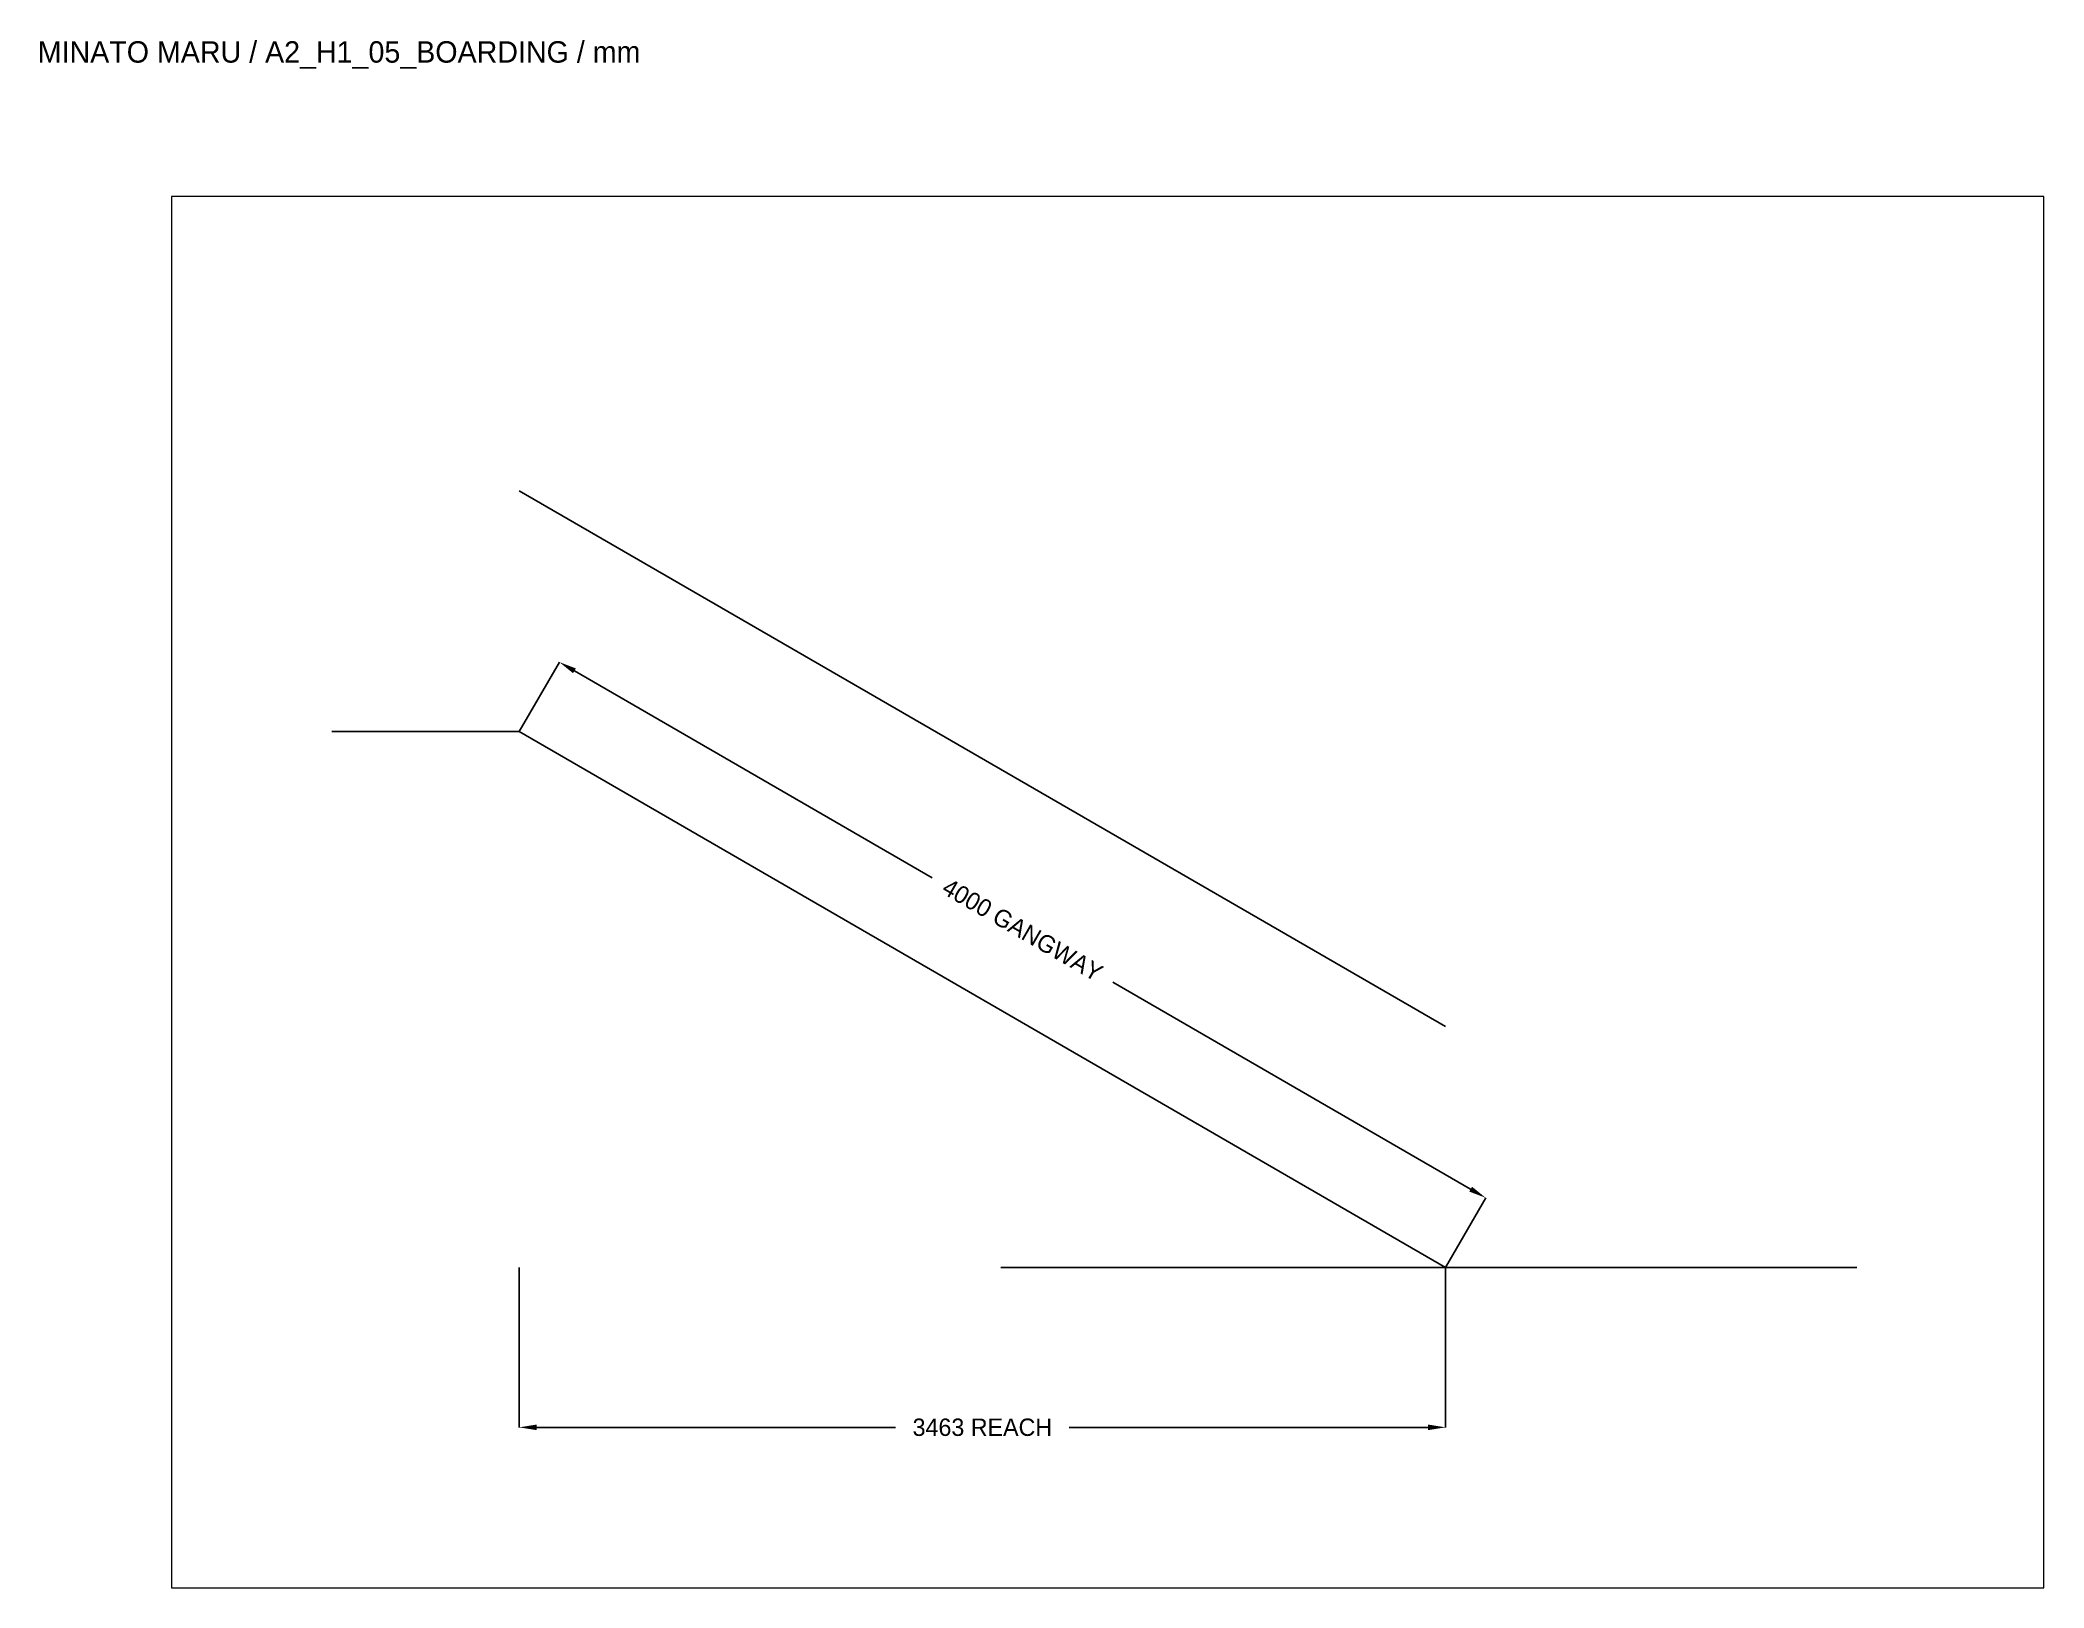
# Paper-space layout 'A2_H1_05_BOARDING' of a CAD drawing. Header units: millimetres. Extents: x 20 to 395, y 100 to 389.
# The model-space entities are those that its viewports show. They can reach past a viewport. Long polylines and large blocks are cut down to what shows.
import ezdxf

# ---------------------------------------------------------------- set-up
doc = ezdxf.new("R2010")
doc.units = ezdxf.units.MM
doc.layers.add('ACCESS', color=3, linetype='Continuous')
doc.layers.add('DIMENSIONS', color=7, linetype='Continuous')
doc.dimstyles.get("Standard").update_dxf_attribs({"dimtxt": 2.5, "dimasz": 2.5, "dimexe": 1.25, "dimexo": 0.625, "dimtad": 1, "dimcen": 2.5, "dimazin": 3, "dimtfac": 1, "dimtmove": 0, "dimatfit": 3})

# ---------------------------------------------------------------- blocks, each defined once
blk = doc.blocks.new('_CLOSEDFILLED')
at = {"color": 0, "linetype": 'BYBLOCK'}
blk.add_solid([(-1, 0.16), (0, 0), (-1, -0.16)], dxfattribs=at)
blk = doc.blocks.new('*D7')
for p, q in [((40000, 4000), (40150.2, 4259.7)), ((40206.4, 4227.2), (41544, 3453.9)), ((42219.3, 3063.5), (43556.8, 2290.3)), ((43462.9, 1998), (43613.1, 2257.7))]:
    blk.add_line(p, q)
at = {"layer": 'Defpoints'}
for p in [(40150.2, 4259.7), (40000, 4000), (43462.9, 1998)]:
    blk.add_point(p, dxfattribs=at)
at = {"layer": 'DIMENSIONS', "xscale": 65, "yscale": 65}
for p, rotation in [((40150.2, 4259.7), 149.96691474930805), ((43613.1, 2257.7), -30.033085250691954)]:
    blk.add_blockref('_CLOSEDFILLED', p, dxfattribs=dict(at, rotation=rotation))
at = {"layer": 'DIMENSIONS', "insert": (41881.6, 3258.7), "char_height": 65, "attachment_point": 5, "rotation": 329.96691}
blk.add_mtext('4000 GANGWAY', dxfattribs=at)
blk = doc.blocks.new('*D8')
for p, q in [((40000, 1998), (40000, 1400)), ((43462.9, 1998), (43462.9, 1400)), ((40065, 1400), (41406.5, 1400)), ((42056.5, 1400), (43397.9, 1400))]:
    blk.add_line(p, q)
at = {"layer": 'Defpoints'}
for p in [(40000, 1998), (43462.9, 1998), (40000, 1400)]:
    blk.add_point(p, dxfattribs=at)
at = {"layer": 'DIMENSIONS', "xscale": 65, "yscale": 65, "rotation": 180}
blk.add_blockref('_CLOSEDFILLED', (40000, 1400), dxfattribs=at)
at = {"layer": 'DIMENSIONS', "xscale": 65, "yscale": 65}
blk.add_blockref('_CLOSEDFILLED', (43462.9, 1400), dxfattribs=at)
at = {"layer": 'DIMENSIONS', "insert": (41731.5, 1400), "char_height": 65, "attachment_point": 5}
blk.add_mtext('3463 REACH', dxfattribs=at)

msp = doc.modelspace()

# ---------------------------------------------------------------- linework, layer by layer
at = {"layer": 'ACCESS'}
for p, q in [((40000, 4900), (43462.946, 2898)), ((39300, 4000), (40000, 4000)), ((40000, 4000), (43462.946, 1998)), ((41800, 1998), (45000, 1998))]:
    msp.add_line(p, q, dxfattribs=at)

# ---------------------------------------------------------------- dimensions: what is measured, and where the dimension line sits
at = {"layer": 'DIMENSIONS'}
dim = msp.add_linear_dim(base=(40150.15, 4259.721), p1=(40000, 4000), p2=(43462.946, 1998), angle=329.9669147, text='4000 GANGWAY', dimstyle='Standard', override={"dimtxt": 65, "dimasz": 65}, dxfattribs=at)
dim.commit()
dim.dimension.update_dxf_attribs({"geometry": '*D7', "text_midpoint": (41881.623, 3258.721)})
dim = msp.add_linear_dim(base=(40000, 1400), p1=(40000, 1998), p2=(43462.946, 1998), text='3463 REACH', dimstyle='Standard', override={"dimtxt": 65, "dimasz": 65}, dxfattribs=at)
dim.commit()
dim.dimension.update_dxf_attribs({"geometry": '*D8', "text_midpoint": (41731.473, 1400)})

psp = doc.layouts.new('A2_H1_05_BOARDING')

# ---------------------------------------------------------------- texts
psp.add_text('MINATO MARU / A2_H1_05_BOARDING / mm', height=4).set_placement((20, 385))

# ---------------------------------------------------------------- viewports
at = {"layer": 'VIEWPORTS'}
psp.add_viewport(center=(220, 230), size=(350, 260), view_center_point=(42200, 3400), view_height=5200, dxfattribs=at)

doc.saveas('drawing.dxf')
